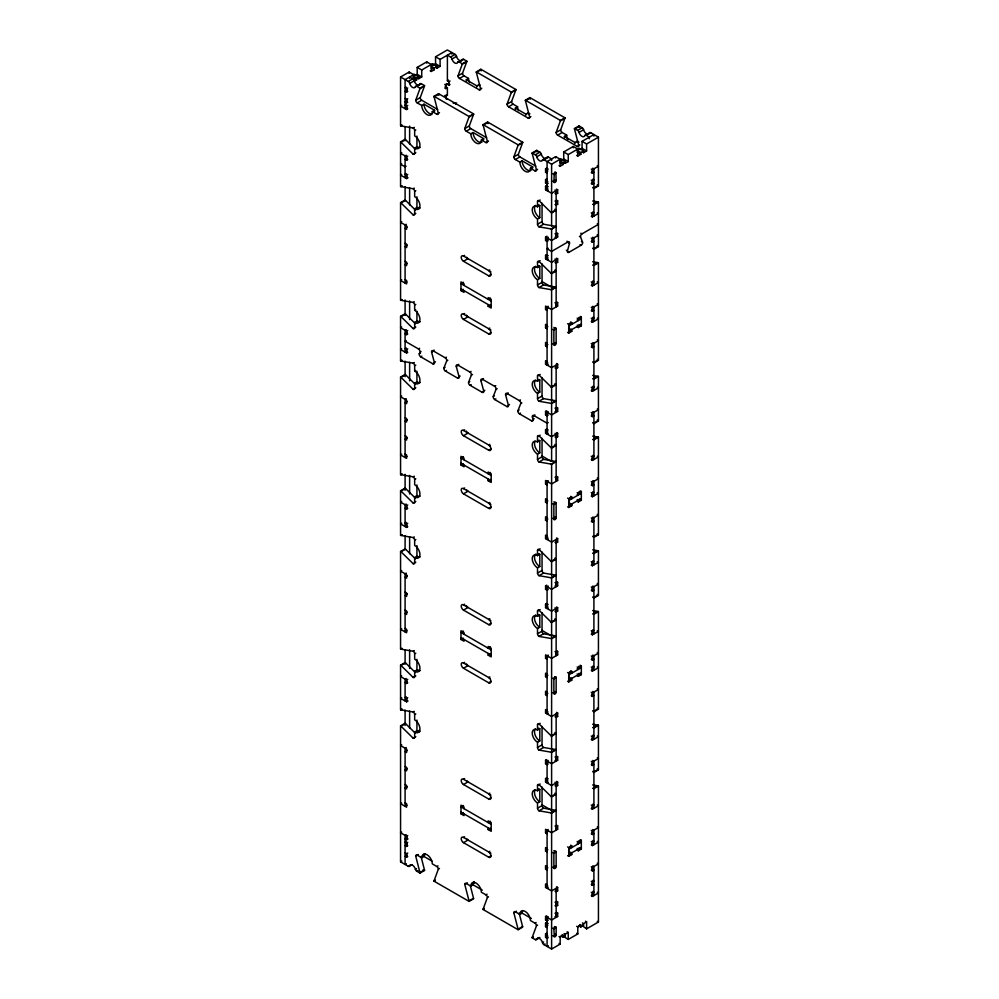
<?xml version="1.0" encoding="UTF-8"?>
<svg xmlns="http://www.w3.org/2000/svg" width="999" height="999" viewBox="0 0 999 999"><rect width="100%" height="100%" fill="white"/><g stroke="black" fill="none" stroke-linecap="round" stroke-linejoin="round"><path stroke-width="1.5" d="M463.998 813.885L463.998 815.621L460.989 813.885L460.989 805.157L463.998 806.905L463.998 808.653M463.998 639.472L463.998 641.208L460.989 639.472L460.989 630.744L463.998 632.492L463.998 634.24M463.998 465.059L463.998 466.795L460.989 465.059L460.989 456.331L463.998 458.079L463.998 459.815M463.998 290.634L463.998 292.382L460.989 290.634L460.989 281.918L463.998 283.666L463.998 285.402M490.434 821.29L488.174 822.602L488.174 820.853L491.196 822.602L491.196 831.318L488.174 829.582L488.174 827.834M490.434 646.877L488.174 648.189L488.174 646.44L491.196 648.189L491.196 656.905L488.174 655.169L488.174 653.421M490.434 472.465L488.174 473.776L488.174 472.028L491.196 473.776L491.196 482.492L488.174 480.756L488.174 479.008M490.434 298.052L488.174 299.363L488.174 297.615L491.196 299.363L491.196 308.079L488.174 306.331L488.174 304.595M555.007 179.82L556.143 180.469L553.871 181.781L554.295 173.189A1.823 1.061 -60 0 1 555.806 172.402L556.143 180.469A1.598 0.924 -60 0 1 555.007 182.43A1.598 0.924 -60 0 1 553.871 181.781L552.747 181.119M556.143 935.027L555.881 935.876A1.823 1.061 -60 0 1 554.308 936.925L553.871 928.845A1.598 0.924 -60 0 1 555.007 926.885A1.598 0.924 -60 0 1 556.143 927.534L556.143 935.027L555.007 934.365M579.42 236.376L580.556 237.038L582.579 242.17A2.135 1.236 -60 0 1 581.131 245.255L568.918 252.31A2.135 1.236 -60 0 1 567.469 250.899L569.492 243.419A2.135 1.236 -60 0 0 568.069 241.895L566.933 241.234M421.74 105.482L424.001 104.183L434.577 110.277L432.305 111.588A7.48 4.321 60 0 1 427.023 114.648A7.48 4.321 60 0 1 421.74 105.482L417.207 102.872A2.135 1.236 60 0 1 415.696 100.25L419.955 88.674A2.135 1.236 60 0 0 420.017 88.212L424.538 85.589L421.353 83.754A2.135 1.236 60 0 0 419.93 84.091A4.271 2.473 60 0 1 417.082 84.778A4.271 2.473 60 0 1 414.235 80.807A2.135 1.236 60 0 0 412.812 78.821L409.627 76.985L409.627 78.509M415.696 100.25L420.229 97.64L424.475 86.064A2.135 1.236 60 0 0 424.538 85.589M457.992 75.837L462.237 64.261A2.135 1.236 60 0 0 462.3 63.799L466.833 61.176A2.135 1.236 60 0 1 466.77 61.638L462.525 73.214L457.992 75.837A2.135 1.236 60 0 0 459.503 78.446L479.133 89.785L481.78 88.262M470.804 133.816L473.064 132.505L483.641 138.611L481.381 139.922A7.48 4.321 60 0 1 476.086 142.969A7.48 4.321 60 0 1 470.804 133.816L466.271 131.194A2.135 1.236 60 0 1 464.76 128.584L469.018 116.995A2.135 1.236 60 0 0 469.08 116.533L473.613 113.923L438.561 93.694L434.028 96.304A2.135 1.236 60 0 0 434.103 96.841L438.349 113.337A2.135 1.236 60 0 1 436.838 114.211L432.305 111.588M464.76 128.584L469.293 125.961L473.551 114.385A2.135 1.236 60 0 0 473.613 113.923M530.844 116.596L528.196 118.119L508.566 106.781A2.135 1.236 60 0 1 507.055 104.158L511.301 92.582A2.135 1.236 60 0 0 511.376 92.12L515.896 89.51L480.856 69.268L476.323 71.891A2.135 1.236 60 0 0 476.386 72.427L480.644 88.911A2.135 1.236 60 0 1 479.133 89.785M507.055 104.158L511.588 101.548L515.834 89.972A2.135 1.236 60 0 0 515.896 89.51M519.867 162.138L522.127 160.827L532.704 166.933L530.444 168.244A7.48 4.321 60 0 1 525.149 171.291A7.48 4.321 60 0 1 519.867 162.138L515.334 159.528A2.135 1.236 60 0 1 513.823 156.905L518.081 145.33A2.135 1.236 60 0 0 518.144 144.867L522.677 142.245L487.624 122.015L483.104 124.638A2.135 1.236 60 0 0 483.166 125.175L487.412 141.658A2.135 1.236 60 0 1 485.901 142.532L481.381 139.922M513.823 156.905L518.356 154.296L522.614 142.707A2.135 1.236 60 0 0 522.677 142.245M579.907 144.917L577.26 146.441L557.629 135.102A2.135 1.236 60 0 1 556.118 132.492L560.377 120.916A2.135 1.236 60 0 0 560.439 120.454L564.972 117.832L529.92 97.602L525.387 100.212A2.135 1.236 60 0 0 525.449 100.749L529.707 117.245A2.135 1.236 60 0 1 528.196 118.119M556.118 132.492L560.651 129.87L564.897 118.294A2.135 1.236 60 0 0 564.972 117.832M470.354 885.876L473.551 898.251A2.135 1.236 60 0 1 473.613 898.788L469.08 901.398L434.028 881.168A2.135 1.236 60 0 1 434.103 880.706L438.349 869.13L439.485 868.468M519.155 913.173L522.614 926.572A2.135 1.236 60 0 1 522.677 927.109L518.144 929.732L483.104 909.49A2.135 1.236 60 0 1 483.166 909.028L487.412 897.452L488.548 896.802M563.711 936.5L568.244 939.447L568.244 932.467L565.222 934.215L565.222 935.951L563.186 937.137L563.186 935.389L560.164 937.137L560.164 944.105L551.61 949.05L543.893 944.592A2.135 1.236 60 0 1 542.469 942.606A4.271 2.473 60 0 0 539.622 938.635A4.271 2.473 60 0 0 536.775 939.322A2.135 1.236 60 0 1 535.352 939.659L532.167 937.824A2.135 1.236 60 0 1 532.23 937.362L536.475 925.786L537.612 925.124M434.053 363.199L432.917 363.848L420.704 356.805A2.135 1.236 60 0 1 419.255 353.721L421.016 351.461M458.716 377.447L457.579 378.097L445.379 371.041A2.135 1.236 60 0 1 443.931 367.969L446.69 360.914L447.827 360.252M483.391 391.683L482.255 392.345L470.042 385.289A2.135 1.236 60 0 1 468.593 382.205L471.366 375.149L472.502 374.5M508.054 405.931L506.93 406.581L494.717 399.538A2.135 1.236 60 0 1 493.269 396.453L496.041 389.398L497.165 388.748M533.016 420.005L531.593 420.829L519.38 413.773A2.135 1.236 60 0 1 517.944 410.701L520.704 403.646L521.84 402.984M414.285 127.36L413.149 128.009L400.999 125.911A2.135 1.236 60 0 1 400.562 125.737L400.562 76.985L409.128 72.04L413.661 74.663L413.661 80.432M417.207 67.383L421.728 69.992L421.728 76.973L417.207 74.351L417.207 67.383L426.748 61.863L431.281 64.485L431.281 71.466L430.144 70.804M451.923 54.171L451.923 52.572L440.084 59.403L440.084 66.371L435.552 63.761L435.552 56.781L447.39 49.95L455.107 54.408A2.135 1.236 60 0 1 456.531 56.394A4.271 2.473 60 0 0 459.378 60.365A4.271 2.473 60 0 0 462.225 59.678A2.135 1.236 60 0 1 463.648 59.341L466.783 61.151M417.582 78.059L418.718 78.721L418.718 76.973L414.185 74.351L405.094 79.595L405.094 108.666L406.98 107.58M421.728 69.992L432.542 63.761L437.062 66.371L437.062 68.119L435.651 67.295M415.122 75.549L417.207 74.351M433.104 65.172L435.552 63.761M400.562 76.985L408.279 81.443L412.812 78.821M450.037 80.981L448.901 81.631L447.39 80.769L447.39 55.182L450.574 57.018L455.107 54.408M412.999 76.024L416.67 78.147L418.718 76.973M431.181 66.171L434.303 67.969L437.062 66.371M408.279 81.443A2.135 1.236 60 0 1 409.702 83.429L414.235 80.807M450.574 57.018A2.135 1.236 60 0 1 451.998 59.003L456.531 56.394M414.036 81.419L416.67 79.895L416.67 78.147M418.718 78.721L421.728 76.973M431.281 71.466L434.303 69.718L434.303 67.969M437.062 68.119L440.084 66.371M406.231 87.088L405.094 87.737L406.605 88.611L407.742 87.962M407.367 89.922L405.094 91.234L406.605 92.095L407.742 91.446M409.702 83.429A4.271 2.473 60 0 0 412.55 87.4A4.271 2.473 60 0 0 415.397 86.713L419.93 84.091M451.998 59.003A4.271 2.473 60 0 0 454.845 62.974A4.271 2.473 60 0 0 457.692 62.3L462.225 59.678M415.397 86.713A2.135 1.236 60 0 1 416.82 86.376L421.353 83.754M457.692 62.3A2.135 1.236 60 0 1 459.115 61.95L463.648 59.341M419.955 88.674L424.475 86.064M462.237 64.261L466.77 61.638M405.094 98.489L406.605 99.363L407.742 98.714M407.08 100.837L405.094 101.985L406.605 102.86L407.742 102.198M401.698 105.395L400.562 106.056L406.605 109.54L407.742 108.891M406.231 104.52L405.094 105.182L406.605 106.056L407.742 105.395M447.39 80.769L448.526 80.107M444.742 84.465L445.879 85.127L448.901 83.379M417.207 102.872L421.74 100.25L437.687 109.465M459.503 78.446L464.036 75.837L468.556 78.446A7.48 4.321 60 0 0 469.418 82.293M446.253 83.591L448.901 85.127L450.037 84.465M444.742 87.962L445.879 88.611L447.39 87.737L447.39 95.292L445.879 96.166L444.742 95.517M434.103 96.841L438.623 94.231A2.135 1.236 60 0 1 438.561 93.694M476.386 72.427L480.919 69.805A2.135 1.236 60 0 1 480.856 69.268M466.383 80.919A7.48 4.321 60 0 1 466.296 79.758L468.556 78.446M400.562 125.737L401.698 125.075M446.353 99.388L447.39 98.789M400.999 125.911L402.135 125.25M476.785 86.925A7.48 4.321 60 0 0 476.873 85.864L479.133 84.553L479.982 85.052M436.838 114.211L439.485 112.675M454.682 103.459L456.58 102.947M415.409 149.326L405.532 139.635A2.135 1.236 60 0 0 405.094 139.311L400.562 141.92A2.135 1.236 60 0 1 400.999 142.245L413.149 154.171A2.135 1.236 60 0 0 414.66 153.309L414.66 148.077A7.48 4.321 60 0 0 419.955 145.017A7.48 4.321 60 0 0 414.66 135.864L414.66 130.632L415.796 129.97M400.999 142.245L405.532 139.635M401.698 152.635L400.562 153.284L406.605 156.781L407.742 156.119M414.66 148.077L416.933 146.766A7.48 4.321 60 0 0 420.154 147.352M469.018 116.995L473.551 114.385M511.301 92.582L515.834 89.972M406.231 155.257L405.094 155.906L405.094 177.71L406.98 176.623M413.149 154.171L415.796 152.647M407.08 158.254L405.094 159.39L406.605 160.265L407.742 159.615M401.598 163.599L400.562 164.186L405.094 166.808L406.131 166.209M466.271 131.194L470.804 128.584L486.75 137.787M508.566 106.781L513.099 104.158L517.619 106.781A7.48 4.321 60 0 0 518.481 110.614M483.166 125.175L487.699 122.552A2.135 1.236 60 0 1 487.624 122.015M525.449 100.749L529.982 98.139A2.135 1.236 60 0 1 529.92 97.602M515.447 109.253A7.48 4.321 60 0 1 515.359 108.092L517.619 106.781M401.698 174.438L400.562 175.087L406.605 178.584L408.029 177.76M406.231 173.564L405.094 174.213L406.605 175.087L407.742 174.438M400.562 141.92L400.562 186.463L401.698 185.802M525.849 115.247A7.48 4.321 60 0 0 525.936 114.186L528.196 112.887L529.895 113.861M400.562 186.463A2.135 1.236 60 0 0 400.999 186.638L402.135 185.976M485.901 142.532L488.548 141.009M400.999 186.638L413.149 188.736L414.285 188.087M415.409 210.052L405.532 200.362A2.135 1.236 60 0 0 405.094 200.037L400.562 202.647A2.135 1.236 60 0 1 400.999 202.972L413.149 214.897A2.135 1.236 60 0 0 414.66 214.036L414.66 208.803A7.48 4.321 60 0 0 419.955 205.744A7.48 4.321 60 0 0 414.66 196.591L414.66 191.358L415.796 190.697M400.999 202.972L405.532 200.362M518.081 145.33L522.614 142.707M560.377 120.916L564.897 118.294M414.66 208.803L416.933 207.492A7.48 4.321 60 0 0 420.154 208.079M413.149 214.897L415.796 213.374M401.698 221.678L400.562 222.327L406.605 225.811L406.605 229.308L405.094 228.434L407.367 227.123M515.334 159.528L519.867 156.905L535.826 166.121M557.629 135.102L562.162 132.492L566.695 135.102A7.48 4.321 60 0 0 567.869 139.635M406.231 224.288L405.094 224.95L405.094 283.079L406.98 281.993M530.444 168.244L534.964 170.866A2.135 1.236 60 0 0 536.475 169.992L532.23 153.496A2.135 1.236 60 0 1 532.167 152.959L536.7 150.35L539.885 152.185A2.135 1.236 60 0 1 541.308 154.171A4.271 2.473 60 0 0 544.155 158.142A4.271 2.473 60 0 0 547.002 157.455A2.135 1.236 60 0 1 548.426 157.118L551.61 158.953L551.61 160.477M577.26 146.441A2.135 1.236 60 0 0 578.771 145.567L574.525 129.083A2.135 1.236 60 0 1 574.462 128.546L578.983 125.924L582.18 127.772A2.135 1.236 60 0 1 583.603 129.758A4.271 2.473 60 0 0 586.45 133.716A4.271 2.473 60 0 0 589.298 133.042A2.135 1.236 60 0 1 590.721 132.705L598.438 137.15L598.438 185.901L593.906 188.524A2.135 1.236 60 0 1 593.468 188.199L592.707 187.45M532.23 153.496L536.763 150.886A2.135 1.236 60 0 1 536.7 150.35M574.525 129.083L579.045 126.461A2.135 1.236 60 0 1 578.983 125.924M564.51 137.575A7.48 4.321 60 0 1 564.423 136.413L566.695 135.102M532.167 152.959L535.352 154.795L539.885 152.185M574.462 128.546L577.647 130.382L582.18 127.772M535.352 154.795A2.135 1.236 60 0 1 536.775 156.781L541.308 154.171M577.647 130.382A2.135 1.236 60 0 1 579.07 132.368L583.603 129.758M536.775 156.781A4.271 2.473 60 0 0 539.622 160.752A4.271 2.473 60 0 0 542.469 160.077L547.002 157.455M579.07 132.368A4.271 2.473 60 0 0 581.918 136.339A4.271 2.473 60 0 0 584.765 135.652L589.298 133.042M542.469 160.077A2.135 1.236 60 0 1 543.893 159.728L548.426 157.118M584.765 135.652A2.135 1.236 60 0 1 586.188 135.315L590.721 132.705M574.912 143.581A7.48 4.321 60 0 0 574.999 142.52L577.26 141.209L578.958 142.195M559.04 165.572L560.164 166.221L560.164 159.253L555.644 156.631L547.077 161.576L547.077 190.647L548.214 189.985M563.711 151.973L568.244 154.583L568.244 161.563L563.711 158.941L563.711 151.973L573.264 146.453L577.797 149.076L577.797 156.056L576.66 155.394M598.438 137.15L586.6 143.981L586.6 150.961L582.067 148.351L582.067 141.371L593.906 134.54L593.906 136.139M534.964 170.866L537.612 169.331M407.367 245.442L405.094 246.741L406.605 247.615L406.605 244.131L405.094 243.257M543.893 159.728L551.61 164.186L560.701 158.941L565.222 161.563L565.222 163.299L564.098 162.65M568.244 154.583L579.045 148.351L583.578 150.961L583.578 152.71L582.454 152.048M547.077 173.202L545.566 172.328L545.566 168.843L546.703 168.182M561.263 160.364L563.711 158.941M579.994 149.55L582.067 148.351M548.214 169.056L547.077 169.718L545.566 168.843M545.566 172.328L547.839 171.016M560.077 160.939L563.186 162.737L565.222 161.563M576.848 150.275L580.819 152.56L583.578 150.961M560.164 166.221L563.186 164.485L563.186 162.737M565.222 163.299L568.244 161.563M577.797 156.056L580.819 154.308L580.819 152.56M583.578 152.71L586.6 150.961M553.871 174.513L556.143 173.202L554.632 172.328M548.214 183.304L547.077 183.953L545.566 183.079L545.566 179.595L546.703 178.946M545.566 183.079L547.839 181.781M407.367 263.461L405.094 264.772L406.605 265.647L406.605 262.15L405.094 261.276M555.007 193.481L556.143 194.131L557.654 193.257L557.654 189.773L551.61 193.257L545.566 189.773L545.566 186.276L546.703 185.627M548.214 186.501L547.077 187.15L545.566 186.276M545.566 189.773L547.839 188.461M401.698 279.807L400.562 280.469L406.605 283.953L406.605 280.469L405.094 279.595M591.258 169.056L592.395 169.718L598.438 166.221L597.302 165.572M539.023 226.848L543.556 224.226L555.706 226.336A2.135 1.236 60 0 1 556.143 226.511L551.61 229.133A2.135 1.236 60 0 0 551.173 228.946L539.023 226.848A2.135 1.236 60 0 1 537.512 224.226L537.512 218.993A7.48 4.321 60 0 1 532.23 209.84A7.48 4.321 60 0 1 537.512 206.793L537.512 201.561L540.159 200.025M591.258 172.552L592.395 173.202L593.906 172.328L591.92 171.179M537.512 206.793L539.785 205.482L539.785 217.695L537.512 218.993M555.007 204.52L556.143 205.182L557.654 204.308L557.654 200.811L556.143 201.686L555.007 201.036M591.258 180.107L592.395 180.757L593.906 179.882L592.769 179.233M489.81 269.93L488.673 270.579A3.209 1.848 60 0 1 490.946 274.5L488.673 275.811L463.499 261.276A3.209 1.848 60 0 1 461.238 257.355A3.209 1.848 60 0 1 463.499 256.044L464.635 255.394M591.258 183.591L592.395 184.253L593.906 183.379L591.92 182.23M463.499 261.276L468.032 258.666A3.209 1.848 60 0 1 466.608 257.255M551.173 212.612L555.706 210.002A2.135 1.236 60 0 0 556.143 210.327L551.61 212.937A2.135 1.236 60 0 1 551.173 212.612L539.023 200.687A2.135 1.236 60 0 0 537.512 201.561M593.468 188.199L598.001 185.577A2.135 1.236 60 0 0 598.438 185.901M400.562 202.647L400.562 300.15L401.698 299.488M400.562 300.15A2.135 1.236 60 0 0 400.999 300.324L402.135 299.663M537.512 224.226L542.045 221.616L542.045 203.197M400.999 300.324L413.149 302.422L414.285 301.773M415.409 323.738L405.532 314.048A2.135 1.236 60 0 0 405.094 313.723L400.562 316.333A2.135 1.236 60 0 1 400.999 316.658L413.149 328.584A2.135 1.236 60 0 0 414.66 327.722L414.66 322.49A7.48 4.321 60 0 0 419.955 319.43A7.48 4.321 60 0 0 414.66 310.277L414.66 305.045L415.796 304.383M551.173 228.946L555.706 226.336M592.707 204.408L598.001 201.923A2.135 1.236 60 0 1 598.438 202.098L598.438 246.628L593.906 249.25A2.135 1.236 60 0 1 593.468 248.926L592.707 248.177M598.438 202.098L593.906 204.708A2.135 1.236 60 0 0 593.468 204.533M400.999 316.658L405.532 314.048M414.66 310.277L415.659 309.702M463.399 282.267L460.989 283.666L491.196 301.099M548.214 240.709L547.077 241.371L545.566 240.497L545.566 237.013L546.99 236.189M548.214 237.225L547.077 237.874L547.077 259.678L548.214 259.028M545.566 240.497L547.839 239.186M545.566 237.013L551.61 240.497L557.654 237.013L557.654 233.516L556.143 234.39L555.007 233.741M591.258 212.812L592.395 213.461L593.906 212.587L592.769 211.938M460.989 290.634L463.249 289.335M401.698 327.048L400.562 327.697L406.605 331.193L407.742 330.532M591.258 216.296L592.395 216.945L598.438 213.461L597.302 212.812M414.66 322.49L416.933 321.178A7.48 4.321 60 0 0 420.254 321.74M406.231 329.67L405.094 330.319L405.094 352.123L406.98 351.036M548.114 248.189L547.077 248.776L551.61 251.398L568.069 241.895M413.149 328.584L415.796 327.06M407.08 332.667L405.094 333.803L406.605 334.677L407.742 334.028M580.556 237.038A2.135 1.236 -60 0 1 581.98 233.866L598.438 224.363L597.302 223.714M555.007 262.512L556.143 263.174L557.654 262.3L557.654 258.803L551.61 262.3L545.566 258.803L545.566 255.319L546.703 254.67M548.214 255.544L547.077 256.194L545.566 255.319M539.023 287.575L543.556 284.952L555.706 287.063A2.135 1.236 60 0 1 556.143 287.237L551.61 289.86A2.135 1.236 60 0 0 551.173 289.673L539.023 287.575A2.135 1.236 60 0 1 537.512 284.952L537.512 279.72A7.48 4.321 60 0 1 532.23 270.567A7.48 4.321 60 0 1 537.512 267.52L537.512 262.287L540.159 260.751M545.566 258.803L547.839 257.505M406.231 340.572L405.094 341.221L418.469 348.938A2.135 1.236 60 0 1 419.892 352.11M537.512 267.52L539.785 266.209L539.785 278.421L537.512 279.72M401.698 348.851L400.562 349.5L406.605 352.997L407.742 352.335M591.258 238.099L592.395 238.749L598.438 235.264L597.302 234.615M489.81 328.072L488.673 328.721A3.209 1.848 60 0 1 490.946 332.642L488.673 333.953L463.499 319.418A3.209 1.848 60 0 1 461.238 315.497A3.209 1.848 60 0 1 463.499 314.185L464.635 313.536M406.231 347.977L405.094 348.639L406.605 349.5L407.742 348.851M591.258 241.583L592.395 242.245L593.906 241.371L591.92 240.222M463.499 319.418L468.032 316.808A3.209 1.848 60 0 1 466.433 315.11M488.174 306.331L490.434 305.032M418.469 348.938L419.605 348.289M551.173 273.339L555.706 270.729A2.135 1.236 60 0 0 556.143 271.054L551.61 273.664A2.135 1.236 60 0 1 551.173 273.339L539.023 261.413A2.135 1.236 60 0 0 537.512 262.287M593.468 248.926L598.001 246.303A2.135 1.236 60 0 0 598.438 246.628M400.562 316.333L400.562 360.876L401.698 360.214M400.562 360.876A2.135 1.236 60 0 0 400.999 361.051L402.135 360.389M537.512 284.952L542.045 282.342L542.045 263.923M419.255 353.721L420.392 353.072M420.704 356.805L421.84 356.144M432.917 363.848A2.135 1.236 60 0 0 434.365 362.437L431.593 352.185A2.135 1.236 60 0 1 433.042 350.774L434.165 350.125M431.593 352.185L432.729 351.536M400.999 361.051L413.149 363.149L414.285 362.5M415.409 384.465L405.532 374.775A2.135 1.236 60 0 0 405.094 374.45L400.562 377.06A2.135 1.236 60 0 1 400.999 377.385L413.149 389.31A2.135 1.236 60 0 0 414.66 388.449L414.66 383.216A7.48 4.321 60 0 0 419.955 380.157A7.48 4.321 60 0 0 414.66 371.004L414.66 365.771L415.796 365.11M551.173 289.673L555.706 287.063M592.707 265.135L598.001 262.65A2.135 1.236 60 0 1 598.438 262.824L598.438 360.314L593.906 362.937A2.135 1.236 60 0 1 593.468 362.612L592.707 361.863M598.438 262.824L593.906 265.434A2.135 1.236 60 0 0 593.468 265.259M400.999 377.385L405.532 374.775M414.66 371.004L415.659 370.429M434.365 362.437L435.489 361.788M433.042 350.774L445.254 357.829L446.378 357.18M414.66 383.216L416.933 381.905A7.48 4.321 60 0 0 420.254 382.467M548.214 306.268L547.077 306.918L547.077 365.06L548.214 364.398M443.931 367.969L445.054 367.307M556.518 301.898L557.654 302.56L557.654 306.044L551.61 309.528L545.566 306.044L545.566 309.528L547.839 308.229M557.654 302.56L556.143 303.434L555.007 302.772M591.258 281.843L592.395 282.505L593.906 281.631L592.769 280.969M413.149 389.31L415.796 387.787M401.698 396.091L400.562 396.74L406.605 400.224L406.605 403.721L405.094 402.847L407.367 401.536M591.258 285.339L592.395 285.989L598.438 282.505L597.302 281.843M445.379 371.041L446.503 370.392M457.579 378.097A2.135 1.236 60 0 0 459.028 376.685L456.268 366.433A2.135 1.236 60 0 1 457.704 365.022L458.841 364.373M456.268 366.433L457.392 365.784M406.231 398.701L405.094 399.363L405.094 457.492L406.98 456.406M459.028 376.685L460.164 376.036M547.077 325.237L545.566 324.363L545.566 327.847L547.839 326.536M457.704 365.022L469.917 372.078L471.053 371.416M591.258 307.13L592.395 307.792L598.438 304.308L597.302 303.646M468.593 382.205L469.73 381.556M567.607 323.701L568.743 324.35L571.765 322.615L571.765 324.35L569.78 323.214M577.172 318.182L578.309 318.831L581.331 317.083L581.331 325.811L578.309 327.547L577.172 326.898M591.258 310.627L592.395 311.276L593.906 310.402L591.92 309.265M407.367 419.855L405.094 421.153L406.605 422.028L406.605 418.544L405.094 417.669M470.042 385.289L471.178 384.64M482.255 392.345A2.135 1.236 60 0 0 483.703 390.934L480.931 380.681A2.135 1.236 60 0 1 482.38 379.27L483.516 378.609M480.931 380.681L482.067 380.02M581.318 324.063L568.731 331.331L568.731 326.099L581.318 318.831L578.896 317.445M547.077 343.256L545.566 342.382L545.566 345.866L547.839 344.568M591.258 318.182L592.395 318.831L593.906 317.969L592.769 317.307M567.607 332.417L568.743 333.079L571.765 331.331L571.765 329.583L570.629 328.933M591.258 321.666L592.395 322.327L598.438 318.831L597.302 318.182M483.703 390.934L484.84 390.272M482.38 379.27L494.592 386.313L495.729 385.664M407.367 437.874L405.094 439.185L406.605 440.059L406.605 436.563L405.094 435.689M547.077 361.563L545.566 360.689L545.566 364.185L547.839 362.874M493.269 396.453L494.405 395.804M494.717 399.538L495.854 398.876M401.698 454.22L400.562 454.882L406.605 458.366L406.605 454.882L405.094 454.008M506.93 406.581A2.135 1.236 60 0 0 508.379 405.169L505.606 394.917A2.135 1.236 60 0 1 507.055 393.506L508.179 392.857M539.023 401.261L543.556 398.638L555.706 400.749A2.135 1.236 60 0 1 556.143 400.924L551.61 403.546A2.135 1.236 60 0 0 551.173 403.371L539.023 401.261A2.135 1.236 60 0 1 537.512 398.638L537.512 393.406A7.48 4.321 60 0 1 532.23 384.253A7.48 4.321 60 0 1 537.512 381.206L537.512 375.974L540.159 374.438M555.007 367.894L556.143 368.544L557.654 367.669L557.654 364.185L551.61 367.669L545.566 364.185M591.258 343.469L592.395 344.131L598.438 340.634L597.302 339.985M505.606 394.917L506.743 394.268M591.258 346.965L592.395 347.615L593.906 346.74L591.92 345.592M537.512 381.206L539.785 379.895L539.785 392.108L537.512 393.406M489.81 444.343L488.673 444.992A3.209 1.848 60 0 1 490.946 448.926L488.673 450.224L463.499 435.689A3.209 1.848 60 0 1 461.238 431.768A3.209 1.848 60 0 1 463.499 430.457L464.635 429.807M508.379 405.169L509.502 404.52M507.055 393.506L519.268 400.562L520.392 399.912M463.499 435.689L468.032 433.079A3.209 1.848 60 0 1 466.271 431.093M551.173 387.025L555.706 384.415A2.135 1.236 60 0 0 556.143 384.74L551.61 387.35A2.135 1.236 60 0 1 551.173 387.025L539.023 375.1A2.135 1.236 60 0 0 537.512 375.974M593.468 362.612L598.001 359.99A2.135 1.236 60 0 0 598.438 360.314M400.562 377.06L400.562 474.562L401.698 473.901M400.562 474.562A2.135 1.236 60 0 0 400.999 474.737L402.135 474.075M537.512 398.638L542.045 396.029L542.045 377.61M517.944 410.701L519.068 410.04M519.38 413.773L520.516 413.124M400.999 474.737L413.149 476.835L414.285 476.186M415.409 498.151L405.532 488.461A2.135 1.236 60 0 0 405.094 488.136L400.562 490.746A2.135 1.236 60 0 1 400.999 491.071L413.149 502.997A2.135 1.236 60 0 0 414.66 502.135L414.66 496.903A7.48 4.321 60 0 0 419.955 493.843A7.48 4.321 60 0 0 414.66 484.69L414.66 479.458L415.796 478.808M551.173 403.371L555.706 400.749M592.707 378.821L598.001 376.336A2.135 1.236 60 0 1 598.438 376.511L598.438 421.041L593.906 423.663A2.135 1.236 60 0 1 593.468 423.339L592.707 422.589M598.438 376.511L593.906 379.121A2.135 1.236 60 0 0 593.468 378.946M400.999 491.071L405.532 488.461M531.593 420.829A2.135 1.236 60 0 0 533.041 419.418L532.417 417.07A2.135 1.236 60 0 1 533.828 415.547L534.964 414.885M463.399 456.68L460.989 458.079L491.196 475.524M532.417 417.07L533.541 416.421M548.214 415.122L547.077 415.784L545.566 414.91L545.566 411.426L546.703 410.764M533.041 419.418L534.178 418.768M548.214 411.638L547.077 412.287L547.077 434.09L548.214 433.441M545.566 414.91L547.839 413.598M545.566 411.426L551.61 414.91L557.654 411.426L557.654 407.929L556.143 408.803L555.007 408.154M591.258 387.225L592.395 387.874L593.906 387L592.769 386.351M460.989 465.059L463.249 463.748M401.698 501.461L400.562 502.122L406.605 505.606L407.742 504.957M591.258 390.709L592.395 391.358L598.438 387.874L597.302 387.225M414.66 496.903L416.933 495.591A7.48 4.321 60 0 0 420.154 496.178M406.231 504.083L405.094 504.732L405.094 526.535L406.98 525.449M548.214 422.54L547.077 423.189L533.828 415.547M413.149 502.997L415.796 501.473M407.08 507.08L405.094 508.216L406.605 509.09L407.742 508.441M555.007 436.925L556.143 437.587L557.654 436.713L557.654 433.216L551.61 436.713L545.566 433.216L545.566 429.732L546.703 429.083M548.214 429.957L547.077 430.606L545.566 429.732M539.023 461.988L543.556 459.365L555.706 461.476A2.135 1.236 60 0 1 556.143 461.65L551.61 464.273A2.135 1.236 60 0 0 551.173 464.098L539.023 461.988A2.135 1.236 60 0 1 537.512 459.365L537.512 454.133A7.48 4.321 60 0 1 532.23 444.98A7.48 4.321 60 0 1 537.512 441.933L537.512 436.7L540.159 435.177M545.566 433.216L547.839 431.918M537.512 441.933L539.785 440.621L539.785 452.834L537.512 454.133M401.698 523.264L400.562 523.913L406.605 527.41L407.742 526.748M591.258 412.512L592.395 413.161L598.438 409.677L597.302 409.028M489.81 502.485L488.673 503.134A3.209 1.848 60 0 1 490.946 507.055L488.673 508.366L463.499 493.831A3.209 1.848 60 0 1 461.238 489.91A3.209 1.848 60 0 1 463.499 488.598L464.635 487.949M406.231 522.39L405.094 523.051L406.605 523.913L407.742 523.264M591.258 415.996L592.395 416.658L593.906 415.784L591.92 414.635M463.499 493.831L468.032 491.221A3.209 1.848 60 0 1 466.795 490.072M488.174 480.756L490.434 479.445M551.173 447.752L555.706 445.142A2.135 1.236 60 0 0 556.143 445.467L551.61 448.076A2.135 1.236 60 0 1 551.173 447.752L539.023 435.826A2.135 1.236 60 0 0 537.512 436.7M593.468 423.339L598.001 420.716A2.135 1.236 60 0 0 598.438 421.041M400.562 490.746L400.562 535.289L401.698 534.627M400.562 535.289A2.135 1.236 60 0 0 400.999 535.464L402.135 534.802M537.512 459.365L542.045 456.755L542.045 438.336M400.999 535.464L413.149 537.562L414.285 536.913M415.409 558.878L405.532 549.188A2.135 1.236 60 0 0 405.094 548.863L400.562 551.473A2.135 1.236 60 0 1 400.999 551.798L413.149 563.723A2.135 1.236 60 0 0 414.66 562.862L414.66 557.629A7.48 4.321 60 0 0 419.955 554.57A7.48 4.321 60 0 0 414.66 545.417L414.66 540.184L415.796 539.535M551.173 464.098L555.706 461.476M592.707 439.548L598.001 437.062A2.135 1.236 60 0 1 598.438 437.237L598.438 534.727L593.906 537.35A2.135 1.236 60 0 1 593.468 537.025L592.707 536.276M598.438 437.237L593.906 439.847A2.135 1.236 60 0 0 593.468 439.672M400.999 551.798L405.532 549.188M414.66 557.629L416.933 556.318A7.48 4.321 60 0 0 420.154 556.905M548.214 480.681L547.077 481.331L547.077 539.472L548.214 538.811M556.518 476.311L557.654 476.973L557.654 480.457L551.61 483.953L545.566 480.457L545.566 483.953L547.839 482.642M557.654 476.973L556.143 477.847L555.007 477.185M591.258 456.256L592.395 456.918L593.906 456.043L592.769 455.382M413.149 563.723L415.796 562.2M401.698 570.504L400.562 571.153L406.605 574.65L406.605 578.134L405.094 577.26L407.367 575.948M591.258 459.752L592.395 460.402L598.438 456.918L597.302 456.256M406.231 573.114L405.094 573.776L405.094 631.905L406.98 630.819M547.077 499.65L545.566 498.776L545.566 502.26L547.839 500.949M591.258 481.555L592.395 482.205L598.438 478.721L597.302 478.059M567.607 498.114L568.743 498.763L571.765 497.027L571.765 498.763L570.067 497.789M577.172 492.594L578.309 493.244L581.331 491.496L581.331 500.224L578.309 501.96L577.172 501.311M591.258 485.039L592.395 485.689L593.906 484.815L591.92 483.678M407.367 594.268L405.094 595.579L406.605 596.44L406.605 592.956L405.094 592.082M581.318 498.476L568.731 505.744L568.731 500.511L581.318 493.244L578.896 491.858M547.077 517.669L545.566 516.795L545.566 520.279L547.839 518.981M591.258 492.594L592.395 493.244L593.906 492.382L592.769 491.72M567.607 506.83L568.743 507.492L571.765 505.744L571.765 503.996L570.629 503.346M591.258 496.078L592.395 496.74L598.438 493.244L597.302 492.594M407.367 612.287L405.094 613.598L406.605 614.472L406.605 610.976L405.094 610.102M547.077 535.976L545.566 535.114L545.566 538.598L547.839 537.287M401.698 628.633L400.562 629.295L406.605 632.779L406.605 629.295L405.094 628.421M539.023 575.674L543.556 573.051L555.706 575.162A2.135 1.236 60 0 1 556.143 575.337L551.61 577.959A2.135 1.236 60 0 0 551.173 577.784L539.023 575.674A2.135 1.236 60 0 1 537.512 573.051L537.512 567.819A7.48 4.321 60 0 1 532.23 558.666A7.48 4.321 60 0 1 537.512 555.619L537.512 550.387L540.159 548.863M555.007 542.307L556.143 542.957L557.654 542.082L557.654 538.598L551.61 542.082L545.566 538.598M591.258 517.882L592.395 518.543L598.438 515.047L597.302 514.398M591.258 521.378L592.395 522.027L593.906 521.153L591.92 520.017M537.512 555.619L539.785 554.308L539.785 566.52L537.512 567.819M489.81 618.756L488.673 619.405A3.209 1.848 60 0 1 490.946 623.339L488.673 624.637L463.499 610.102A3.209 1.848 60 0 1 461.238 606.181A3.209 1.848 60 0 1 463.499 604.87L464.635 604.22M463.499 610.102L468.032 607.492A3.209 1.848 60 0 1 466.433 605.794M551.173 561.438L555.706 558.828A2.135 1.236 60 0 0 556.143 559.153L551.61 561.763A2.135 1.236 60 0 1 551.173 561.438L539.023 549.512A2.135 1.236 60 0 0 537.512 550.387M593.468 537.025L598.001 534.403A2.135 1.236 60 0 0 598.438 534.727M400.562 551.473L400.562 648.975L401.698 648.314M400.562 648.975A2.135 1.236 60 0 0 400.999 649.15L402.135 648.488M537.512 573.051L542.045 570.441L542.045 552.022M400.999 649.15L413.149 651.248L414.285 650.599M415.409 672.564L405.532 662.874A2.135 1.236 60 0 0 405.094 662.549L400.562 665.159A2.135 1.236 60 0 1 400.999 665.484L413.149 677.422A2.135 1.236 60 0 0 414.66 676.548L414.66 671.316A7.48 4.321 60 0 0 419.955 668.256A7.48 4.321 60 0 0 414.66 659.103L414.66 653.87L415.796 653.221M551.173 577.784L555.706 575.162M592.707 553.234L598.001 550.749A2.135 1.236 60 0 1 598.438 550.924L598.438 595.454L593.906 598.076A2.135 1.236 60 0 1 593.468 597.752L592.707 597.002M598.438 550.924L593.906 553.533A2.135 1.236 60 0 0 593.468 553.359M400.999 665.484L405.532 662.874M463.399 631.093L460.989 632.492L491.196 649.937M548.214 589.535L547.077 590.197L545.566 589.323L545.566 585.839L546.703 585.177M548.214 586.051L547.077 586.7L547.077 608.503L548.214 607.854M545.566 589.323L547.839 588.011M545.566 585.839L551.61 589.323L557.654 585.839L557.654 582.342L556.143 583.216L555.007 582.567M591.258 561.638L592.395 562.287L593.906 561.413L592.769 560.764M460.989 639.472L463.249 638.161M401.698 675.873L400.562 676.535L406.605 680.019L407.742 679.37M591.258 565.122L592.395 565.771L598.438 562.287L597.302 561.638M414.66 671.316L416.933 670.004A7.48 4.321 60 0 0 420.154 670.591M406.231 678.496L405.094 679.145L405.094 700.948L406.98 699.862M413.149 677.422L415.796 675.886M407.08 681.493L405.094 682.629L406.605 683.503L407.742 682.854M555.007 611.338L556.143 612L557.654 611.126L557.654 607.642L551.61 611.126L545.566 607.642L545.566 604.145L546.703 603.496M548.214 604.37L547.077 605.019L545.566 604.145M539.023 636.4L543.556 633.778L555.706 635.888A2.135 1.236 60 0 1 556.143 636.063L551.61 638.686A2.135 1.236 60 0 0 551.173 638.511L539.023 636.4A2.135 1.236 60 0 1 537.512 633.778L537.512 628.546A7.48 4.321 60 0 1 532.23 619.392A7.48 4.321 60 0 1 537.512 616.346L537.512 611.113L540.159 609.59M545.566 607.642L547.839 606.331M537.512 616.346L539.785 615.034L539.785 627.247L537.512 628.546M401.698 697.677L400.562 698.326L406.605 701.822L408.029 700.998M591.258 586.925L592.395 587.574L598.438 584.09L597.302 583.441M489.81 676.897L488.673 677.547A3.209 1.848 60 0 1 490.946 681.468L488.673 682.779L463.499 668.244A3.209 1.848 60 0 1 461.238 664.323A3.209 1.848 60 0 1 463.499 663.011L464.635 662.362M406.231 696.803L405.094 697.464L406.605 698.326L407.742 697.677M591.258 590.409L592.395 591.071L593.906 590.197L591.92 589.048M463.499 668.244L468.032 665.634A3.209 1.848 60 0 1 466.433 663.935M488.174 655.169L490.434 653.858M551.173 622.165L555.706 619.555A2.135 1.236 60 0 0 556.143 619.88L551.61 622.489A2.135 1.236 60 0 1 551.173 622.165L539.023 610.239A2.135 1.236 60 0 0 537.512 611.113M593.468 597.752L598.001 595.129A2.135 1.236 60 0 0 598.438 595.454M400.562 665.159L400.562 709.702L401.698 709.04M400.562 709.702A2.135 1.236 60 0 0 400.999 709.877L402.135 709.215M537.512 633.778L542.045 631.168L542.045 612.749M400.999 709.877L413.149 711.975L414.285 711.325M415.409 733.291L405.532 723.601A2.135 1.236 60 0 0 405.094 723.276L400.562 725.886A2.135 1.236 60 0 1 400.999 726.211L413.149 738.149A2.135 1.236 60 0 0 414.66 737.274L414.66 732.042A7.48 4.321 60 0 0 419.955 728.983A7.48 4.321 60 0 0 414.66 719.829L414.66 714.597L415.796 713.948M551.173 638.511L555.706 635.888M592.707 613.96L598.001 611.475A2.135 1.236 60 0 1 598.438 611.65L598.438 709.14L593.906 711.763A2.135 1.236 60 0 1 593.468 711.438L592.707 710.689M598.438 611.65L593.906 614.26A2.135 1.236 60 0 0 593.468 614.085M400.999 726.211L405.532 723.601M414.66 732.042L416.933 730.731A7.48 4.321 60 0 0 420.154 731.318M548.214 655.094L547.077 655.744L547.077 713.885L548.214 713.224M556.518 650.736L557.654 651.385L557.654 654.869L551.61 658.366L545.566 654.869L545.566 658.366L547.839 657.055M557.654 651.385L556.143 652.26L555.007 651.598M591.258 630.669L592.395 631.331L593.906 630.456L592.769 629.807M401.698 744.917L400.562 745.566L406.605 749.063L406.605 752.547L405.094 751.673L407.367 750.361M413.149 738.149L415.796 736.613M591.258 634.165L592.395 634.815L598.438 631.331L597.302 630.669M406.231 747.527L405.094 748.189L405.094 806.318L406.98 805.231M547.077 674.063L545.566 673.189L545.566 676.673L547.839 675.361M591.258 655.968L592.395 656.618L598.438 653.134L597.302 652.472M567.607 672.527L568.743 673.176L571.765 671.44L571.765 673.176L569.492 671.877M577.172 667.007L578.309 667.657L581.331 665.908L581.331 674.637L578.309 676.373L577.172 675.724M591.258 659.452L592.395 660.102L593.906 659.228L591.92 658.091M407.367 768.681L405.094 769.992L406.605 770.853L406.605 767.369L405.094 766.495M581.318 672.901L568.731 680.157L568.731 674.924L581.318 667.669L578.896 666.271M547.077 692.082L545.566 691.208L545.566 694.692L547.839 693.393M591.258 667.007L592.395 667.669L593.906 666.795L592.769 666.133M567.607 681.243L568.743 681.905L571.765 680.157L571.765 678.408L570.629 677.759M591.258 670.491L592.395 671.153L598.438 667.669L597.302 667.007M407.367 786.7L405.094 788.011L406.605 788.885L406.605 785.389L405.094 784.527M547.077 710.389L545.566 709.527L545.566 713.011L547.839 711.7M401.698 803.059L400.562 803.708L406.605 807.192L406.605 803.708L405.094 802.834M555.007 716.72L556.143 717.369L557.654 716.495L557.654 713.011L551.61 716.495L545.566 713.011M591.258 692.295L592.395 692.956L598.438 689.46L597.302 688.811M539.023 750.087L543.556 747.477L555.706 749.575A2.135 1.236 60 0 1 556.143 749.75L551.61 752.372A2.135 1.236 60 0 0 551.173 752.197L539.023 750.087A2.135 1.236 60 0 1 537.512 747.477L537.512 742.245A7.48 4.321 60 0 1 532.23 733.079A7.48 4.321 60 0 1 537.512 730.032L537.512 724.799L540.159 723.276M591.258 695.791L592.395 696.44L593.906 695.566L591.92 694.43M537.512 730.032L539.785 728.721L539.785 740.933L537.512 742.245M489.81 793.169L488.673 793.818A3.209 1.848 60 0 1 490.946 797.751L488.673 799.05L463.499 784.515A3.209 1.848 60 0 1 461.238 780.594A3.209 1.848 60 0 1 463.499 779.282L464.635 778.633M463.499 784.515L468.032 781.905A3.209 1.848 60 0 1 466.795 780.768M551.173 735.851L555.706 733.241A2.135 1.236 60 0 0 556.143 733.566L551.61 736.176A2.135 1.236 60 0 1 551.173 735.851L539.023 723.925A2.135 1.236 60 0 0 537.512 724.799M593.468 711.438L598.001 708.815A2.135 1.236 60 0 0 598.438 709.14M537.512 747.477L542.045 744.854L542.045 726.435M401.698 832.117L400.562 832.779L406.605 836.263L407.742 835.614M406.231 834.739L405.094 835.389L405.094 864.46L406.356 863.735M551.173 752.197L555.706 749.575M592.707 727.647L598.001 725.162A2.135 1.236 60 0 1 598.438 725.336L598.438 769.867L593.906 772.489A2.135 1.236 60 0 1 593.468 772.165L592.707 771.415M598.438 725.336L593.906 727.946A2.135 1.236 60 0 0 593.468 727.771M407.08 837.736L405.094 838.885L406.605 839.747L408.029 838.935M463.399 805.506L460.989 806.905L491.196 824.35M548.214 763.948L547.077 764.61L545.566 763.736L545.566 760.251L546.703 759.59M406.231 841.42L405.094 842.082L406.605 842.944L407.742 842.294M548.214 760.464L547.077 761.126L547.077 782.916L548.214 782.267M545.566 763.736L547.839 762.424M545.566 760.251L551.61 763.736L557.654 760.251L557.654 756.755L556.143 757.629L555.007 756.98M591.258 736.051L592.395 736.7L593.906 735.826L592.769 735.177M407.367 844.255L405.094 845.566L406.605 846.44L407.742 845.778M460.989 813.885L463.249 812.574M591.258 739.535L592.395 740.184L598.438 736.7L597.302 736.051M405.094 852.834L406.605 853.708L407.742 853.046M407.08 855.181L405.094 856.318L406.605 857.192L407.742 856.543M400.562 725.886L400.562 861.85L401.823 861.113M555.007 785.751L556.143 786.413L557.654 785.539L557.654 782.055L551.61 785.539L545.566 782.055L545.566 778.558L546.703 777.909M548.214 778.783L547.077 779.432L545.566 778.558M421.029 856.518L424.475 869.917A2.135 1.236 60 0 1 424.538 870.454L420.017 873.076A2.135 1.236 60 0 0 419.955 872.539L415.696 856.043L418.344 854.52M539.023 810.813L543.556 808.203L555.706 810.301A2.135 1.236 60 0 1 556.143 810.476L551.61 813.099A2.135 1.236 60 0 0 551.173 812.924L539.023 810.813A2.135 1.236 60 0 1 537.512 808.203L537.512 802.971A7.48 4.321 60 0 1 532.23 793.805A7.48 4.321 60 0 1 537.512 790.758L537.512 785.526L540.159 784.003M545.566 782.055L547.839 780.743M537.512 790.758L539.785 789.447L539.785 801.66L537.512 802.971M415.696 856.043A2.135 1.236 60 0 1 417.207 855.169L421.74 857.791L424.001 856.48A7.48 4.321 60 0 1 424.875 853.621M400.562 861.85L408.279 866.295L411.113 864.659M408.279 866.295A2.135 1.236 60 0 0 409.702 865.958L411.975 864.647M591.258 761.338L592.395 761.987L598.438 758.503L597.302 757.854M489.81 851.31L488.673 851.96A3.209 1.848 60 0 1 490.946 855.881L488.673 857.192L463.499 842.656A3.209 1.848 60 0 1 461.238 838.735A3.209 1.848 60 0 1 463.499 837.424L464.635 836.775M591.258 764.822L592.395 765.484L593.906 764.61L591.92 763.461M409.702 865.958A4.271 2.473 60 0 1 412.55 865.284A4.271 2.473 60 0 1 415.397 869.242L416.533 868.593M463.499 842.656L468.032 840.047A3.209 1.848 60 0 1 466.608 838.636M488.174 829.582L490.434 828.271M415.397 869.242A2.135 1.236 60 0 0 416.82 871.228L417.957 870.579M551.173 796.578L555.706 793.968A2.135 1.236 60 0 0 556.143 794.292L551.61 796.902A2.135 1.236 60 0 1 551.173 796.578L539.023 784.652A2.135 1.236 60 0 0 537.512 785.526M593.468 772.165L598.001 769.542A2.135 1.236 60 0 0 598.438 769.867M419.955 872.539L424.475 869.917M537.512 808.203L542.045 805.581L542.045 787.162M421.74 857.791A7.48 4.321 60 0 1 427.023 854.732A7.48 4.321 60 0 1 432.305 863.898L436.838 866.508L437.974 865.858M551.173 812.924L555.706 810.301M592.707 788.373L598.001 785.888A2.135 1.236 60 0 1 598.438 786.063L598.438 922.015L586.6 928.845L582.067 925.574M434.103 880.706L435.227 880.057M598.438 786.063L593.906 788.673A2.135 1.236 60 0 0 593.468 788.498M434.028 881.168L435.164 880.519M548.214 829.507L547.077 830.157L547.077 888.298L548.214 887.636M556.518 825.149L557.654 825.798L557.654 829.282L551.61 832.779L545.566 829.282L545.566 832.779L547.839 831.468M557.654 825.798L556.143 826.673L555.007 826.011M591.258 805.082L592.395 805.743L593.906 804.869L592.769 804.22M591.258 808.578L592.395 809.227L598.438 805.743L597.302 805.082M469.08 901.398A2.135 1.236 60 0 0 469.018 900.861L464.76 884.377L467.407 882.841M464.76 884.377A2.135 1.236 60 0 1 466.271 883.503L470.804 886.113L473.064 884.814A7.48 4.321 60 0 1 474.175 881.717M547.077 848.476L545.566 847.602L545.566 851.086L547.839 849.774M469.018 900.861L473.551 898.251M591.258 830.381L592.395 831.031L598.438 827.547L597.302 826.885M470.804 886.113A7.48 4.321 60 0 1 476.086 883.066A7.48 4.321 60 0 1 481.381 892.219L485.901 894.842L487.037 894.18M567.607 846.94L568.743 847.589L571.765 845.853L571.765 847.589L570.067 846.615M577.172 841.42L578.309 842.07L581.331 840.321L581.331 849.05L578.309 850.786L577.172 850.137M591.258 833.865L592.395 834.515L593.906 833.641L591.92 832.504M581.318 847.314L568.731 854.582L568.731 849.35L581.318 842.082L578.896 840.683M547.077 866.495L545.566 865.621L545.566 869.105L547.839 867.806M591.258 841.42L592.395 842.082L593.906 841.208L592.769 840.546M567.607 855.656L568.743 856.318L571.765 854.57L571.765 852.821L570.629 852.172M591.258 844.917L592.395 845.566L598.438 842.082L597.302 841.42M483.166 909.028L484.29 908.378M483.104 909.49L484.228 908.84M547.077 884.802L545.566 883.94L545.566 887.424L547.839 886.113M518.144 929.732A2.135 1.236 60 0 0 518.081 929.195L513.823 912.699L516.471 911.175M555.007 891.133L556.143 891.782L557.654 890.908L557.654 887.424L551.61 890.908L545.566 887.424M591.258 866.707L592.395 867.369L598.438 863.873L597.302 863.223M591.258 870.204L592.395 870.853L593.906 869.979L591.92 868.843M513.823 912.699A2.135 1.236 60 0 1 515.334 911.825L519.867 914.447L522.127 913.136A7.48 4.321 60 0 1 522.814 910.539M555.007 905.668L556.143 906.318L557.654 905.444L557.654 901.96L556.143 902.834L555.007 902.172M591.258 881.243L592.395 881.905L593.906 881.031L592.769 880.381M591.258 884.739L592.395 885.389L593.906 884.515L591.92 883.378M518.081 929.195L522.614 926.572M548.214 920.204L547.077 920.853L545.566 919.979L545.566 916.495L546.703 915.833M519.867 914.447A7.48 4.321 60 0 1 525.149 911.388A7.48 4.321 60 0 1 530.444 920.554L534.964 923.163L536.101 922.514M548.214 916.707L547.077 917.369L547.077 946.428L548.339 945.703M545.566 919.979L547.839 918.668M545.566 916.495L551.61 919.979L557.654 916.495L557.654 912.999L556.143 913.873L555.007 913.223M591.258 892.294L592.395 892.944L593.906 892.07L592.769 891.42M547.077 927.534L545.566 926.672L545.566 923.176L546.703 922.527M591.258 895.778L592.395 896.44L598.438 892.944L597.302 892.294M548.214 923.401L547.077 924.05L545.566 923.176M545.566 926.672L547.839 925.361M532.23 937.362L533.354 936.7M532.167 937.824L533.291 937.174M535.352 939.659L539.035 937.537M548.214 937.636L547.077 938.298L545.566 937.424L545.566 933.94L546.703 933.278M536.775 939.322L539.885 937.524M545.566 937.424L547.839 936.113M542.469 942.606L543.606 941.957M553.871 936.113L556.143 934.802L555.007 934.152M543.893 944.592L545.029 943.943M576.66 926.298L577.797 926.96L580.819 925.211L580.819 926.96L578.546 925.648M582.454 922.964L583.578 923.613L586.6 921.865L586.6 928.845M580.819 926.96L583.578 925.361L583.578 923.613M568.244 939.447L577.797 933.94L577.797 926.96M453.171 103.197L453.921 103.334M592.682 200.999L598.001 201.923M592.682 261.726L598.001 262.65M592.682 375.412L598.001 376.336M592.682 436.138L598.001 437.062M592.682 549.825L598.001 550.749M592.682 610.551L598.001 611.475M592.682 724.238L598.001 725.162M592.682 784.964L598.001 785.888M459.115 61.95L462.25 63.761M476.323 71.891L511.376 92.12M525.387 100.212L560.439 120.454M586.188 135.315L589.373 137.15L589.373 138.749M435.552 56.781L440.084 59.403M582.067 141.371L586.6 143.981M466.296 79.758L476.873 85.864M515.359 108.092L525.936 114.186M564.423 136.413L574.999 142.52M431.181 67.92L434.303 69.718M576.848 152.023L580.819 154.308M592.769 168.182L593.906 168.843L593.906 216.084L592.02 214.985M445.129 86.426L447.39 87.737M446.253 94.643L447.39 95.292M412.999 77.76L416.67 79.895M560.077 162.687L563.186 164.485M416.82 86.376L420.017 88.212M434.028 96.304L469.08 116.533M483.104 124.638L518.144 144.867M555.007 172.328L556.143 172.989M406.231 89.048L407.08 89.535M552.747 173.639L553.871 174.288M545.566 179.595L547.077 180.469M556.518 189.111L557.654 189.773M555.007 189.985L556.143 190.647L556.143 237.874L555.007 237.225M555.956 192.283L557.654 193.257M556.518 200.162L557.654 200.811M555.956 203.321L557.654 204.308M592.769 237.225L593.906 237.874L593.906 285.115L592.02 284.028M580.844 233.217L581.98 233.866M581.443 241.521L582.579 242.17M579.994 244.605L581.131 245.255M556.518 232.867L557.654 233.516M568.356 242.769L569.492 243.419M555.956 236.026L557.654 237.013M566.333 250.237L567.469 250.899M567.782 251.648L568.918 252.31M556.518 258.154L557.654 258.803M555.007 259.028L556.143 259.678L556.143 306.918M555.956 261.313L557.654 262.3M592.769 306.268L593.906 306.918L593.906 321.453L591.92 320.304M541.795 281.481L552.372 287.587M580.194 316.433L581.331 317.083M555.956 305.07L557.654 306.044M577.172 319.917L578.309 320.579L578.309 318.831M463.499 256.044L490.846 271.84M579.058 324.5L581.331 325.811M577.172 325.15L578.309 325.811L578.309 327.547M570.629 321.953L571.765 322.615M545.566 309.528L547.077 310.402M592.769 342.595L593.906 343.256L593.906 390.497L592.02 389.398M569.78 330.182L571.765 331.331M553.871 327.41L556.143 328.721L556.143 343.256A1.598 0.924 -60 0 1 555.007 345.217A1.598 0.924 -60 0 1 553.871 344.568L552.747 343.906M406.231 244.78L407.08 245.279M552.747 329.37L553.871 330.032L556.143 328.721A1.598 0.924 -60 0 0 555.007 328.059A1.598 0.924 -60 0 0 553.871 330.032L553.871 344.568L556.143 343.256L555.007 342.595M545.566 327.847L547.077 328.721M460.989 288.898L491.196 306.331M545.566 345.866L547.077 346.74M556.518 363.524L557.654 364.185M555.956 366.695L557.654 367.669M463.499 314.185L490.846 329.97M592.769 411.638L593.906 412.287L593.906 459.528L592.02 458.441M556.518 407.28L557.654 407.929M555.956 410.439L557.654 411.426M555.007 411.638L556.143 412.287L556.143 365.06M556.518 432.567L557.654 433.216M555.007 433.441L556.143 434.09L556.143 481.331M555.956 435.726L557.654 436.713M592.769 480.681L593.906 481.331L593.906 495.866L591.92 494.717M541.795 455.894L551.048 461.238M580.194 490.846L581.331 491.496M555.956 479.483L557.654 480.457M577.172 494.33L578.309 494.992L578.309 493.244M463.499 430.457L490.059 445.791M579.345 499.075L581.331 500.224M577.172 499.562L578.309 500.224L578.309 501.96M570.629 496.366L571.765 497.027M545.566 483.953L547.077 484.815M592.769 517.007L593.906 517.669L593.906 564.91L592.02 563.811M570.067 504.757L571.765 505.744M553.871 501.823L556.143 503.134L556.143 517.669A1.598 0.924 -60 0 1 555.007 519.63A1.598 0.924 -60 0 1 553.871 518.981L552.747 518.319M406.231 419.193L407.08 419.692M552.747 503.783L553.871 504.445L556.143 503.134A1.598 0.924 -60 0 0 555.007 502.485A1.598 0.924 -60 0 0 553.871 504.445L553.871 518.981L556.143 517.669L555.007 517.007M545.566 502.26L547.077 503.134M460.989 463.311L491.196 480.756M545.566 520.279L547.077 521.153M556.518 537.949L557.654 538.598M555.956 541.108L557.654 542.082M463.499 488.598L490.846 504.383M592.769 586.051L593.906 586.7L593.906 633.94L592.02 632.854M556.518 581.693L557.654 582.342M555.956 584.852L557.654 585.839M555.007 586.051L556.143 586.7L556.143 539.472M556.518 606.98L557.654 607.642M555.007 607.854L556.143 608.503L556.143 655.744M555.956 610.139L557.654 611.126M592.769 655.094L593.906 655.744L593.906 670.279L591.92 669.13M541.795 630.307L551.048 635.651M580.194 665.259L581.331 665.908M555.956 653.895L557.654 654.869M577.172 668.743L578.309 669.405L578.309 667.657M463.499 604.87L490.846 620.666M579.058 673.326L581.331 674.637M577.172 673.975L578.309 674.637L578.309 676.373M570.629 670.779L571.765 671.44M545.566 658.366L547.077 659.228M592.769 691.433L593.906 692.082L593.906 739.322L592.02 738.224M569.492 678.845L571.765 680.157M555.007 691.433L556.143 692.082L553.871 693.393L553.871 678.858A1.598 0.924 -60 0 1 555.007 676.897L556.143 677.547L556.143 692.082A1.598 0.924 -60 0 1 555.007 694.043A1.598 0.924 -60 0 1 553.871 693.393L552.747 692.732M406.231 593.606L407.08 594.105M552.747 678.196L553.871 678.858L556.143 677.547A1.598 0.924 -60 0 0 555.007 676.897M545.566 676.673L547.077 677.547M460.989 637.724L491.196 655.169M545.566 694.692L547.077 695.566M556.518 712.362L557.654 713.011M555.956 715.521L557.654 716.495M463.499 663.011L490.059 678.346M592.769 760.464L593.906 761.126L593.906 808.353L592.02 807.267M556.518 756.106L557.654 756.755M555.956 759.265L557.654 760.251M555.007 760.464L556.143 761.126L556.143 713.885M556.518 781.393L557.654 782.055M555.007 782.267L556.143 782.916L556.143 830.157M555.956 784.552L557.654 785.539M592.769 829.507L593.906 830.157L593.906 844.692L591.92 843.543M541.795 804.719L551.048 810.064M580.194 839.672L581.331 840.321M555.956 828.308L557.654 829.282M577.172 843.156L578.309 843.818L578.309 842.07M463.499 779.282L490.846 795.079M579.058 847.739L581.331 849.05M577.172 848.388L578.309 849.05L578.309 850.786M570.629 845.191L571.765 845.853M545.566 832.779L547.077 833.641M592.769 865.846L593.906 866.495L593.906 895.566L592.02 894.48M570.067 853.583L571.765 854.57M553.871 850.649L556.143 851.96L556.143 866.495A1.598 0.924 -60 0 1 555.007 868.456A1.598 0.924 -60 0 1 553.871 867.806L552.747 867.144M406.231 768.019L407.08 768.518M552.747 852.609L553.871 853.271L556.143 851.96A1.598 0.924 -60 0 0 555.007 851.31A1.598 0.924 -60 0 0 553.871 853.271L553.871 867.806L556.143 866.495L555.007 865.846M545.566 851.086L547.077 851.96M460.989 812.137L491.196 829.582M545.566 869.105L547.077 869.979M556.518 886.775L557.654 887.424M555.956 889.934L557.654 890.908M463.499 837.424L490.846 853.208M597.302 921.365L598.438 922.015M556.518 901.31L557.654 901.96M585.476 921.215L586.6 921.865M555.956 904.47L557.654 905.444M582.454 924.699L583.578 925.361M579.682 924.562L580.819 925.211M556.518 912.349L557.654 912.999M555.956 915.509L557.654 916.495M555.007 916.707L556.143 917.369L556.143 888.298M576.66 933.278L577.797 933.94M567.12 931.817L568.244 932.467M554.445 926.56L556.143 927.534L553.871 928.845L552.747 928.196M564.098 933.553L565.222 934.215M406.231 843.606L407.08 844.093M424.188 853.97L425.424 854.682M473.251 882.304L474.488 883.004M564.098 935.301L565.222 935.951M562.062 934.739L563.186 935.389M424.001 856.48L431.93 861.063M473.064 884.814L482.317 890.146M522.127 913.136L531.381 918.481M560.926 935.826L563.186 937.137M559.04 936.475L560.164 937.137M552.747 935.676L553.883 936.425M545.566 933.94L547.077 934.802M559.04 943.456L560.164 944.105M423.151 869.654L424.538 870.454M416.82 871.228L420.017 873.076M597.24 184.84L598.001 185.577M597.24 245.567L598.001 246.303M554.944 209.253L555.706 210.002M554.944 269.98L555.706 270.729M597.24 359.253L598.001 359.99M597.24 419.98L598.001 420.716M554.944 383.666L555.706 384.415M554.944 444.393L555.706 445.142M597.24 533.666L598.001 534.403M597.24 594.393L598.001 595.129M554.944 558.079L555.706 558.828M554.944 618.806L555.706 619.555M597.24 708.079L598.001 708.815M597.24 768.805L598.001 769.542M554.944 732.492L555.706 733.241M554.944 793.218L555.706 793.968M579.045 126.461L579.32 127.497M529.982 98.139L530.257 99.163M536.763 150.886L537.025 151.91M480.919 69.805L481.193 70.842M487.699 122.552L487.962 123.589M438.623 94.231L438.898 95.255M592.395 169.718L592.395 173.202M592.395 180.757L592.395 184.253M592.395 213.461L592.395 216.945M592.395 238.749L592.395 242.245M592.395 282.505L592.395 285.989M592.395 307.792L592.395 311.276M592.395 318.831L592.395 322.327M592.395 344.131L592.395 347.615M592.395 387.874L592.395 391.358M592.395 413.161L592.395 416.658M592.395 456.918L592.395 460.402M592.395 482.205L592.395 485.689M592.395 493.244L592.395 496.74M592.395 518.543L592.395 522.027M592.395 562.287L592.395 565.771M592.395 587.574L592.395 591.071M592.395 631.331L592.395 634.815M592.395 656.618L592.395 660.102M592.395 667.669L592.395 671.153M592.395 692.956L592.395 696.44M592.395 736.7L592.395 740.184M592.395 761.987L592.395 765.484M592.395 805.743L592.395 809.227M592.395 831.031L592.395 834.515M592.395 842.082L592.395 845.566M592.395 867.369L592.395 870.853M592.395 881.905L592.395 885.389M592.395 892.944L592.395 896.44M579.045 148.351L579.045 149.55M573.264 146.453L573.264 147.765M568.743 324.35L568.743 333.079M568.743 498.763L568.743 507.492M568.743 673.176L568.743 681.905M568.743 847.589L568.743 856.318M560.701 158.941L560.701 160.14M555.644 156.631L555.644 157.942M551.61 164.186L551.61 212.937M551.61 213.511L551.61 226.298M551.61 229.133L551.61 288.424M551.61 289.86L551.61 401.548M551.61 403.546L551.61 461.288M551.61 464.273L551.61 575.961M551.61 577.959L551.61 637.25M551.61 638.686L551.61 750.374M551.61 752.372L551.61 811.663M551.61 813.099L551.61 949.05M448.901 81.631L448.901 85.127M445.879 85.127L445.879 88.611M445.879 96.166L445.879 98.352M432.542 63.761L432.542 64.96M426.748 61.863L426.748 63.174M419.193 207.168L419.193 208.579M419.193 320.854L419.193 322.265M419.193 669.68L419.193 671.091M419.193 730.406L419.193 731.817M416.933 136.076L416.933 146.766M416.933 196.803L416.933 207.492M416.933 311.251L416.933 321.178M416.933 371.216L416.933 381.905M416.933 484.902L416.933 495.591M416.933 545.629L416.933 556.318M416.933 659.315L416.933 670.004M416.933 720.042L416.933 730.731M414.185 74.351L414.185 75.549M409.627 126.061L409.627 144.318M409.627 187.874L409.627 204.907M409.627 300.986L409.627 319.568M409.627 362.287L409.627 380.869M409.627 475.399L409.627 493.981M409.627 536.7L409.627 553.733M409.627 649.812L409.627 668.393M409.627 711.113L409.627 728.146M409.128 72.04L409.128 73.352M406.605 88.611L406.605 92.095M406.605 99.363L406.605 102.86M406.605 106.056L406.605 109.54M406.605 156.781L406.605 160.265M406.605 175.087L406.605 178.584M406.605 331.193L406.605 334.677M406.605 349.5L406.605 352.997M406.605 505.606L406.605 509.09M406.605 523.913L406.605 527.41M406.605 680.019L406.605 683.503M406.605 698.326L406.605 701.822M406.605 836.263L406.605 839.747M406.605 842.944L406.605 846.44M406.605 853.708L406.605 857.192M405.094 127.098L405.094 140.722M405.094 186.801L405.094 200.737M405.094 299.925L405.094 315.409M405.094 361.213L405.094 376.698M405.094 474.338L405.094 490.259M405.094 535.626L405.094 549.562M405.094 650.299L405.094 664.235M405.094 710.039L405.094 725.524M455.444 103.596A2.135 1.236 60 0 1 456.268 104.358M577.26 141.209A7.48 4.321 60 0 1 577.172 142.27M562.162 132.492A2.135 1.236 60 0 1 560.651 129.87M528.196 112.887A7.48 4.321 60 0 1 528.109 113.948M513.099 104.158A2.135 1.236 60 0 1 511.588 101.548M479.133 84.553A7.48 4.321 60 0 1 479.045 85.614M464.036 75.837A2.135 1.236 60 0 1 462.525 73.214M490.946 855.881A3.209 1.848 60 0 1 488.673 857.192M490.946 797.751A3.209 1.848 60 0 1 488.673 799.05M490.946 507.055A3.209 1.848 60 0 1 488.673 508.366M490.946 448.926A3.209 1.848 60 0 1 488.673 450.224M413.149 363.149A2.135 1.236 60 0 1 414.66 365.771M543.556 459.365A2.135 1.236 60 0 1 542.045 456.755M519.268 400.562A2.135 1.236 60 0 1 520.704 403.646M494.592 386.313A2.135 1.236 60 0 1 496.041 389.398M469.917 372.078A2.135 1.236 60 0 1 471.366 375.149M445.254 357.829A2.135 1.236 60 0 1 446.69 360.914M539.785 452.834A7.48 4.321 60 0 1 535.077 441.208M538.823 440.172A7.48 4.321 60 0 1 539.785 440.621M413.149 537.562A2.135 1.236 60 0 1 414.66 540.184M413.149 476.835A2.135 1.236 60 0 1 414.66 479.458M543.556 573.051A2.135 1.236 60 0 1 542.045 570.441M543.556 633.778A2.135 1.236 60 0 1 542.045 631.168M539.785 566.52A7.48 4.321 60 0 1 534.915 559.989A7.48 4.321 60 0 1 535.976 553.983M538.623 553.796A7.48 4.321 60 0 1 539.785 554.308M539.785 627.247A7.48 4.321 60 0 1 534.989 620.966A7.48 4.321 60 0 1 535.714 614.885M538.623 614.522A7.48 4.321 60 0 1 539.785 615.034M490.946 681.468A3.209 1.848 60 0 1 488.673 682.779M490.946 623.339A3.209 1.848 60 0 1 488.673 624.637M413.149 711.975A2.135 1.236 60 0 1 414.66 714.597M413.149 651.248A2.135 1.236 60 0 1 414.66 653.87M543.556 747.477A2.135 1.236 60 0 1 542.045 744.854M543.556 808.203A2.135 1.236 60 0 1 542.045 805.581M539.785 740.933A7.48 4.321 60 0 1 535.077 734.902A7.48 4.321 60 0 1 535.476 728.795M538.623 728.209A7.48 4.321 60 0 1 539.785 728.721M539.785 801.66A7.48 4.321 60 0 1 535.164 795.878A7.48 4.321 60 0 1 535.264 789.772M538.623 788.935A7.48 4.321 60 0 1 539.785 789.447M485.901 894.842A2.135 1.236 60 0 1 487.412 897.452M534.964 923.163A2.135 1.236 60 0 1 536.475 925.786M436.838 866.508A2.135 1.236 60 0 1 438.349 869.13M490.946 332.642A3.209 1.848 60 0 1 488.673 333.953M490.946 274.5A3.209 1.848 60 0 1 488.673 275.811M543.556 398.638A2.135 1.236 60 0 1 542.045 396.029M413.149 302.422A2.135 1.236 60 0 1 414.66 305.045M539.785 392.108A7.48 4.321 60 0 1 535.127 386.213A7.48 4.321 60 0 1 535.352 380.107M538.823 379.445A7.48 4.321 60 0 1 539.785 379.895M519.867 156.905A2.135 1.236 60 0 1 518.356 154.296M421.74 100.25A2.135 1.236 60 0 1 420.229 97.64M470.804 128.584A2.135 1.236 60 0 1 469.293 125.961M531.093 170.392A7.48 4.321 60 0 1 525.349 168.307A7.48 4.321 60 0 1 522.127 160.827M532.704 166.933A7.48 4.321 60 0 1 532.579 168.194M482.017 142.07A7.48 4.321 60 0 1 476.286 139.985A7.48 4.321 60 0 1 473.064 132.505M483.641 138.611A7.48 4.321 60 0 1 483.516 139.86M432.043 114.036A7.48 4.321 60 0 1 426.698 111.064A7.48 4.321 60 0 1 424.001 104.183M434.577 110.277A7.48 4.321 60 0 1 434.453 111.538M413.149 188.736A2.135 1.236 60 0 1 414.66 191.358M413.149 128.009A2.135 1.236 60 0 1 414.66 130.632M543.556 224.226A2.135 1.236 60 0 1 542.045 221.616M543.556 284.952A2.135 1.236 60 0 1 542.045 282.342M539.785 217.695A7.48 4.321 60 0 1 534.989 211.413A7.48 4.321 60 0 1 535.714 205.332M538.623 204.957A7.48 4.321 60 0 1 539.785 205.482M539.785 278.421A7.48 4.321 60 0 1 535.077 272.39A7.48 4.321 60 0 1 535.476 266.283M538.623 265.684A7.48 4.321 60 0 1 539.785 266.209"/></g></svg>
